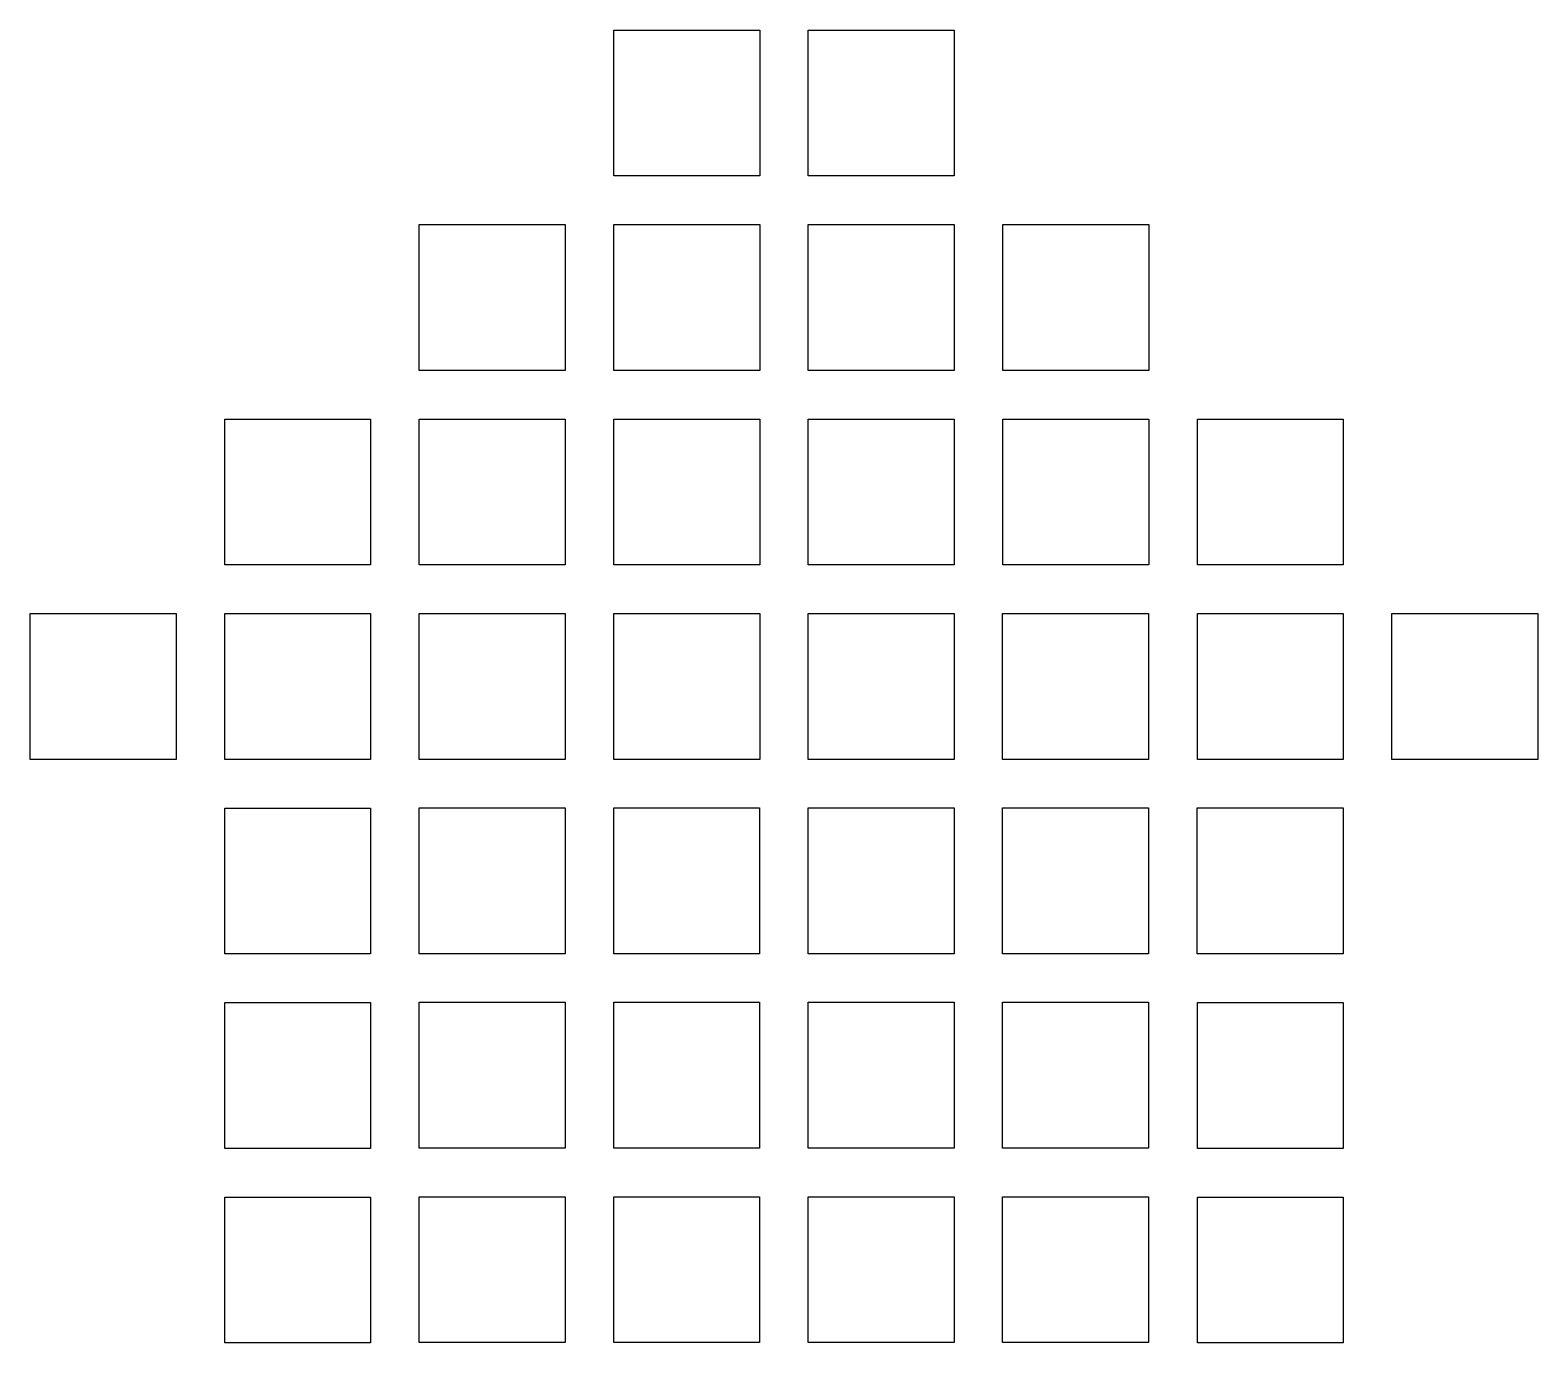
# Model space of a CAD drawing. Extents: x 0 to 2.26, y 0 to 1.97.
import ezdxf

# ---------------------------------------------------------------- set-up
doc = ezdxf.new("R2010")
doc.units = 0
doc.layers.get('0').update_dxf_attribs({"linetype": 'CONTINUOUS'})

msp = doc.modelspace()

# ---------------------------------------------------------------- linework, layer by layer
at = {"color": 0}
for points in [[(0.8753, 1.9695), (1.0942, 1.9695), (1.0942, 1.7507), (0.8753, 1.7507), (0.8753, 1.9695)], [(1.1671, 1.9695), (1.386, 1.9695), (1.386, 1.7507), (1.1671, 1.7507), (1.1671, 1.9695)], [(0.5836, 1.6777), (0.8024, 1.6777), (0.8024, 1.4589), (0.5836, 1.4589), (0.5836, 1.6777)], [(0.8753, 1.6777), (1.0942, 1.6777), (1.0942, 1.4589), (0.8753, 1.4589), (0.8753, 1.6777)], [(1.1671, 1.6777), (1.386, 1.6777), (1.386, 1.4589), (1.1671, 1.4589), (1.1671, 1.6777)], [(1.4589, 1.6777), (1.6777, 1.6777), (1.6777, 1.4589), (1.4589, 1.4589), (1.4589, 1.6777)], [(0.2918, 1.386), (0.5106, 1.386), (0.5106, 1.1671), (0.2918, 1.1671), (0.2918, 1.386)], [(0.5836, 1.386), (0.8024, 1.386), (0.8024, 1.1671), (0.5836, 1.1671), (0.5836, 1.386)], [(0.8753, 1.386), (1.0942, 1.386), (1.0942, 1.1671), (0.8753, 1.1671), (0.8753, 1.386)], [(1.1671, 1.386), (1.386, 1.386), (1.386, 1.1671), (1.1671, 1.1671), (1.1671, 1.386)], [(1.4589, 1.386), (1.6777, 1.386), (1.6777, 1.1671), (1.4589, 1.1671), (1.4589, 1.386)], [(1.7507, 1.386), (1.9695, 1.386), (1.9695, 1.1671), (1.7507, 1.1671), (1.7507, 1.386)], [(0, 1.0942), (0.2189, 1.0942), (0.2189, 0.8753), (0, 0.8753), (0, 1.0942)], [(0.2918, 1.0942), (0.5106, 1.0942), (0.5106, 0.8753), (0.2918, 0.8753), (0.2918, 1.0942)], [(0.5836, 1.0942), (0.8024, 1.0942), (0.8024, 0.8753), (0.5836, 0.8753), (0.5836, 1.0942)], [(0.8753, 1.0942), (1.0942, 1.0942), (1.0942, 0.8753), (0.8753, 0.8753), (0.8753, 1.0942)], [(1.1671, 1.0942), (1.386, 1.0942), (1.386, 0.8753), (1.1671, 0.8753), (1.1671, 1.0942)], [(1.4586, 1.0942), (1.6774, 1.0942), (1.6774, 0.8753), (1.4586, 0.8753), (1.4586, 1.0942)], [(1.7507, 1.0942), (1.9695, 1.0942), (1.9695, 0.8753), (1.7507, 0.8753), (1.7507, 1.0942)], [(2.0425, 1.0942), (2.2613, 1.0942), (2.2613, 0.8753), (2.0425, 0.8753), (2.0425, 1.0942)], [(0.2918, 0.8024), (0.5106, 0.8024), (0.5106, 0.5836), (0.2918, 0.5836), (0.2918, 0.8024)], [(0.5836, 0.8025), (0.8024, 0.8025), (0.8024, 0.5837), (0.5836, 0.5837), (0.5836, 0.8025)], [(0.8752, 0.8025), (1.0941, 0.8025), (1.0941, 0.5837), (0.8752, 0.5837), (0.8752, 0.8025)], [(1.1669, 0.8025), (1.3857, 0.8025), (1.3857, 0.5837), (1.1669, 0.5837), (1.1669, 0.8025)], [(1.4586, 0.8025), (1.6774, 0.8025), (1.6774, 0.5837), (1.4586, 0.5837), (1.4586, 0.8025)], [(1.7502, 0.8025), (1.9691, 0.8025), (1.9691, 0.5837), (1.7502, 0.5837), (1.7502, 0.8025)], [(0.2918, 0.5106), (0.5106, 0.5106), (0.5106, 0.2918), (0.2918, 0.2918), (0.2918, 0.5106)], [(0.5836, 0.5109), (0.8024, 0.5109), (0.8024, 0.292), (0.5836, 0.292), (0.5836, 0.5109)], [(0.8752, 0.5109), (1.0941, 0.5109), (1.0941, 0.292), (0.8752, 0.292), (0.8752, 0.5109)], [(1.1669, 0.5109), (1.3857, 0.5109), (1.3857, 0.292), (1.1669, 0.292), (1.1669, 0.5109)], [(1.4586, 0.5109), (1.6774, 0.5109), (1.6774, 0.292), (1.4586, 0.292), (1.4586, 0.5109)], [(1.7507, 0.5106), (1.9695, 0.5106), (1.9695, 0.2918), (1.7507, 0.2918), (1.7507, 0.5106)], [(0.2918, 0.2188), (0.5106, 0.2188), (0.5106, 0), (0.2918, 0), (0.2918, 0.2188)], [(0.5836, 0.2192), (0.8024, 0.2192), (0.8024, 0.0003), (0.5836, 0.0003), (0.5836, 0.2192)], [(0.8752, 0.2192), (1.0941, 0.2192), (1.0941, 0.0003), (0.8752, 0.0003), (0.8752, 0.2192)], [(1.1669, 0.2192), (1.3857, 0.2192), (1.3857, 0.0003), (1.1669, 0.0003), (1.1669, 0.2192)], [(1.4586, 0.2192), (1.6774, 0.2192), (1.6774, 0.0003), (1.4586, 0.0003), (1.4586, 0.2192)], [(1.7507, 0.2188), (1.9695, 0.2188), (1.9695, 0), (1.7507, 0), (1.7507, 0.2188)]]:
    msp.add_lwpolyline(points, close=True, dxfattribs=at)

doc.saveas('drawing.dxf')
